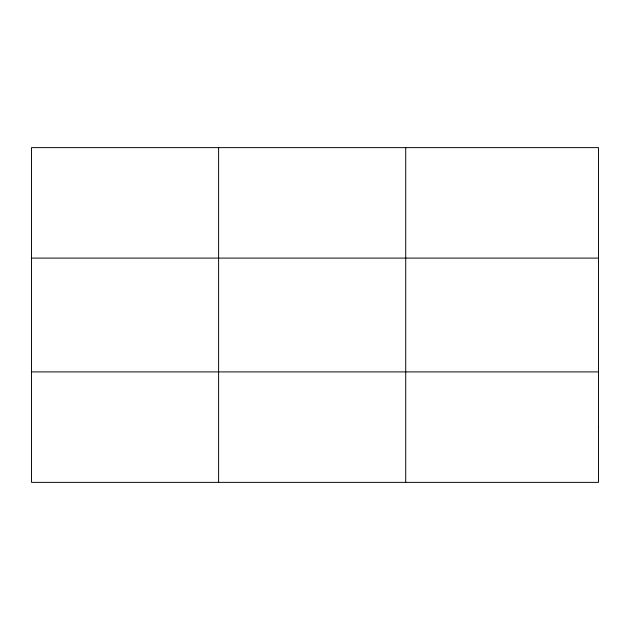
<?xml version="1.0" encoding="UTF-8"?>
<svg xmlns="http://www.w3.org/2000/svg" width="630" height="630" viewBox="0 0 630 630"><rect width="100%" height="100%" fill="white"/><g stroke="black" fill="none" stroke-linecap="round" stroke-linejoin="round"><path stroke-width="0.94" d="M218.61 147.633L218.61 482.367M405.72 147.633L405.72 482.367M31.5 258.095L598.5 258.095M31.5 371.905L598.5 371.905M598.5 427.132L598.5 482.367L31.5 482.367L31.5 147.633L598.5 147.633L598.5 427.132"/></g></svg>
